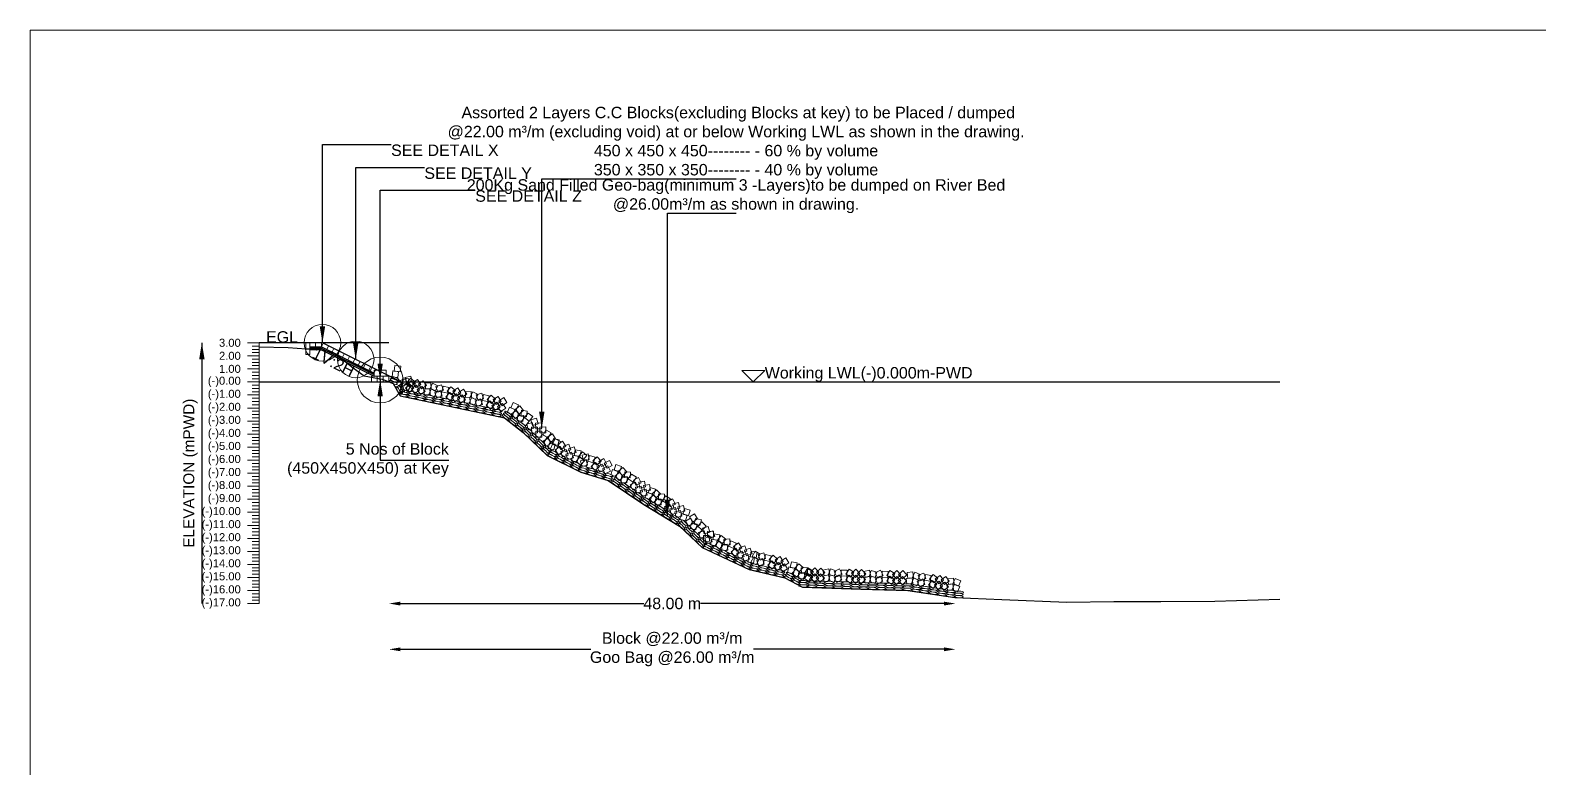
# Model space of a CAD drawing. Header units: inches. Extents: x 89000 to 380017, y -7071 to 0.
# Drawn here: x 280000 to 286595, y -3229 to 0 of the extents above; entities that cross this region are included whole.
import ezdxf

# ---------------------------------------------------------------- set-up
doc = ezdxf.new("R2010")
doc.units = ezdxf.units.IN
doc.header["$LTSCALE"] = 7
doc.header["$MEASUREMENT"] = 0
doc.header["$PDMODE"] = 3
for name, color, linetype, lineweight in [('Cross Section Labels', 7, 'Continuous', 9), ('Existing_Bed_Level for Xsection', 7, 'Continuous', 25), ('Long Section Labels', 7, 'Continuous', 9)]:
    doc.layers.add(name, color=color, linetype=linetype, lineweight=lineweight)
doc.styles.get("Standard").update_dxf_attribs({"font": 'arial.ttf'})
doc.dimstyles.new('Appron Lebeling Style', dxfattribs={"dimtxt": 50, "dimasz": 50, "dimexe": 0.18, "dimexo": 0.0625, "dimgap": 0.09, "dimtad": 0, "dimtih": 1, "dimtoh": 1, "dimdec": 4, "dimzin": 0, "dimdsep": 46, "dimtxsty": 'Standard', "dimcen": 0.09, "dimse1": 1, "dimse2": 1, "dimadec": 0, "dimazin": 0, "dimtfac": 1, "dimtdec": 4, "dimtofl": 0, "dimtmove": 0, "dimatfit": 3, "dimfxl": 1, "dimtolj": 1, "dimtzin": 0, "dimarcsym": 0})
doc.dimstyles.get("Standard").update_dxf_attribs({"dimtxt": 0.18, "dimasz": 0.18, "dimexe": 0.18, "dimexo": 0.0625, "dimgap": 0.09, "dimtad": 0, "dimtih": 1, "dimtoh": 1, "dimdec": 4, "dimzin": 0, "dimdsep": 46, "dimtxsty": 'Standard', "dimcen": 0.09, "dimadec": 0, "dimazin": 0, "dimtfac": 1, "dimtdec": 4, "dimtofl": 0, "dimtmove": 0, "dimatfit": 3, "dimfxl": 1, "dimtolj": 1, "dimtzin": 0, "dimarcsym": 0})

# ---------------------------------------------------------------- blocks, each defined once
blk = doc.blocks.new('*D51')
at = {"layer": 'Cross Section Labels', "color": 0, "lineweight": -2, "transparency": 16777216}
for p, q in [((281617.4, -2506.8), (282681.3, -2506.8)), ((283992.3, -2506.8), (282928.5, -2506.8))]:
    blk.add_line(p, q, dxfattribs=at)
at = {"layer": 'Cross Section Labels', "color": 0, "transparency": 16777216}
for points in [[(281617.4, -2498.5), (281617.4, -2515.2), (281567.4, -2506.8)], [(283992.3, -2498.5), (283992.3, -2515.2), (284042.3, -2506.8)]]:
    blk.add_solid(points, dxfattribs=at)
at = {"layer": 'Defpoints', "color": 0, "transparency": 16777216}
for p in [(281567.4, -1537.8), (284042.3, -2480.7), (284042.3, -2506.8)]:
    blk.add_point(p, dxfattribs=at)
at = {"layer": 'Cross Section Labels', "color": 0, "transparency": 16777216, "insert": (282804.9, -2506.8), "char_height": 50, "attachment_point": 5}
blk.add_mtext('\\A1;48.00 m', dxfattribs=at)
blk = doc.blocks.new('*D52')
at = {"layer": 'Cross Section Labels', "color": 0, "lineweight": -2, "transparency": 16777216}
for p, q in [((281617.4, -2706.8), (282449.3, -2706.8)), ((283992.3, -2706.8), (283160.5, -2706.8))]:
    blk.add_line(p, q, dxfattribs=at)
at = {"layer": 'Cross Section Labels', "color": 0, "transparency": 16777216}
for points in [[(281617.4, -2698.5), (281617.4, -2715.2), (281567.4, -2706.8)], [(283992.3, -2698.5), (283992.3, -2715.2), (284042.3, -2706.8)]]:
    blk.add_solid(points, dxfattribs=at)
at = {"layer": 'Defpoints', "color": 0, "transparency": 16777216}
for p in [(281567.4, -1537.8), (284042.3, -2480.7), (284042.3, -2706.8)]:
    blk.add_point(p, dxfattribs=at)
at = {"layer": 'Cross Section Labels', "color": 0, "transparency": 16777216, "insert": (282804.9, -2706.8), "char_height": 50, "attachment_point": 5}
blk.add_mtext('\\A1;Block @22.00 m³/m ^JGoo Bag @26.00 m³/m ', dxfattribs=at)

msp = doc.modelspace()

# ---------------------------------------------------------------- linework, layer by layer
at = {"layer": 'Cross Section Labels'}
for points in [[(280000, 0), (290000, 0), (290000, -7071), (280000, -7071)], [(283159.01688, -1537.84), (283209.01688, -1487.84), (283109.01688, -1487.84)]]:
    msp.add_lwpolyline(points, close=True, dxfattribs=at)
for centre, radius in [((281276.71688, -1366.84), 80), ((281422.06688, -1439.515), 80), ((281528.94188, -1529.29), 100)]:
    msp.add_circle(centre, radius, dxfattribs=at)
at = {"layer": 'Existing_Bed_Level for Xsection'}
for points in [[(281567.41688, -1366.84), (281000, -1366.84)], [(281000, -1384.909), (281126.63981, -1387.759), (281284.69987, -1398.589), (281332.1198, -1413.979), (281411.03285, -1476.85), (281458.92458, -1510.48), (281537.61277, -1525.87), (281585.86705, -1545.25), (281616.54927, -1598.83), (282071.45932, -1694.59), (282153.20665, -1758.43), (282258.39553, -1858.75), (282405.14359, -1931.71), (282525.31627, -1968.76), (282681.19419, -2073.07), (282837.10046, -2167.69), (282935.75263, -2262.31), (283140.74288, -2357.5), (283296.59131, -2394.55), (283374.72905, -2434.45), (283628.94884, -2443.57), (283834.18761, -2449.27), (284039.45757, -2480.62), (284244.75375, -2488.6), (284528.41298, -2500), (284733.78693, -2497.15), (284939.17373, -2497.15), (285174.84239, -2496.58), (285459.01188, -2486.89)], [(281618.71688, -1537.84), (281280.32747, -1368.6453), (281276.71688, -1366.84), (281272.68012, -1366.84), (281221.38012, -1366.84)], [(281221.38012, -1383.94), (281272.68012, -1383.94), (281503.29188, -1499.24588)], [(281221.38012, -1389.64), (281271.33453, -1389.64), (281503.29188, -1505.61867)], [(281221.38012, -1395.34), (281269.98894, -1395.34), (281503.29188, -1511.99147)], [(281000, -1537.84), (285459.01188, -1537.84)]]:
    msp.add_lwpolyline(points, dxfattribs=at)
at = {"layer": 'Long Section Labels'}
for points in [[(281000, -1366.84), (280950, -1366.84)], [(281000, -1381.09), (280970, -1381.09)], [(281000, -2506.84), (281000, -2449.84), (281000, -2392.84), (281000, -2335.84), (281000, -2278.84), (281000, -2221.84), (281000, -2164.84), (281000, -2107.84), (281000, -2050.84), (281000, -1993.84), (281000, -1936.84), (281000, -1879.84), (281000, -1822.84), (281000, -1765.84), (281000, -1708.84), (281000, -1651.84), (281000, -1594.84), (281000, -1537.84), (281000, -1480.84), (281000, -1423.84), (281000, -1366.84)], [(281000, -1423.84), (280950, -1423.84)], [(281000, -1395.34), (280970, -1395.34)], [(281000, -1409.59), (280970, -1409.59)], [(281000, -1438.09), (280970, -1438.09)], [(281000, -1480.84), (280950, -1480.84)], [(281000, -1452.34), (280970, -1452.34)], [(281000, -1466.59), (280970, -1466.59)], [(281000, -1495.09), (280970, -1495.09)], [(281000, -1509.34), (280970, -1509.34)], [(281000, -1537.84), (280950, -1537.84)], [(281000, -1523.59), (280970, -1523.59)], [(281000, -1552.09), (280970, -1552.09)], [(281000, -1566.34), (280970, -1566.34)], [(281000, -1580.59), (280970, -1580.59)], [(281000, -1594.84), (280950, -1594.84)], [(281000, -1609.09), (280970, -1609.09)], [(281000, -1623.34), (280970, -1623.34)], [(281000, -1637.59), (280970, -1637.59)], [(281000, -1651.84), (280950, -1651.84)], [(281000, -1708.84), (280950, -1708.84)], [(281000, -1666.09), (280970, -1666.09)], [(281000, -1680.34), (280970, -1680.34)], [(281000, -1694.59), (280970, -1694.59)], [(281000, -1765.84), (280950, -1765.84)], [(281000, -1723.09), (280970, -1723.09)], [(281000, -1737.34), (280970, -1737.34)], [(281000, -1751.59), (280970, -1751.59)], [(281000, -1780.09), (280970, -1780.09)], [(281000, -1822.84), (280950, -1822.84)], [(281000, -1794.34), (280970, -1794.34)], [(281000, -1808.59), (280970, -1808.59)], [(281000, -1837.09), (280970, -1837.09)], [(281000, -1879.84), (280950, -1879.84)], [(281000, -1851.34), (280970, -1851.34)], [(281000, -1865.59), (280970, -1865.59)], [(281000, -1894.09), (280970, -1894.09)], [(281000, -1908.34), (280970, -1908.34)], [(281000, -1936.84), (280950, -1936.84)], [(281000, -1922.59), (280970, -1922.59)], [(281000, -1951.09), (280970, -1951.09)], [(281000, -1965.34), (280970, -1965.34)], [(281000, -1993.84), (280950, -1993.84)], [(281000, -1979.59), (280970, -1979.59)], [(281000, -2008.09), (280970, -2008.09)], [(281000, -2022.34), (280970, -2022.34)], [(281000, -2036.59), (280970, -2036.59)], [(281000, -2050.84), (280950, -2050.84)], [(281000, -2107.84), (280950, -2107.84)], [(281000, -2065.09), (280970, -2065.09)], [(281000, -2079.34), (280970, -2079.34)], [(281000, -2093.59), (280970, -2093.59)], [(281000, -2164.84), (280950, -2164.84)], [(281000, -2122.09), (280970, -2122.09)], [(281000, -2136.34), (280970, -2136.34)], [(281000, -2150.59), (280970, -2150.59)], [(281000, -2221.84), (280950, -2221.84)], [(281000, -2179.09), (280970, -2179.09)], [(281000, -2193.34), (280970, -2193.34)], [(281000, -2207.59), (280970, -2207.59)], [(281000, -2236.09), (280970, -2236.09)], [(281000, -2278.84), (280950, -2278.84)], [(281000, -2250.34), (280970, -2250.34)], [(281000, -2264.59), (280970, -2264.59)], [(281000, -2293.09), (280970, -2293.09)], [(281000, -2307.34), (280970, -2307.34)], [(281000, -2335.84), (280950, -2335.84)], [(281000, -2321.59), (280970, -2321.59)], [(281000, -2350.09), (280970, -2350.09)], [(281000, -2364.34), (280970, -2364.34)], [(281000, -2392.84), (280950, -2392.84)], [(281000, -2378.59), (280970, -2378.59)], [(281000, -2407.09), (280970, -2407.09)], [(281000, -2421.34), (280970, -2421.34)], [(281000, -2435.59), (280970, -2435.59)], [(281000, -2449.84), (280950, -2449.84)], [(281000, -2464.09), (280970, -2464.09)], [(281000, -2478.34), (280970, -2478.34)], [(281000, -2492.59), (280970, -2492.59)], [(281000, -2506.84), (280950, -2506.84)]]:
    msp.add_lwpolyline(points, dxfattribs=at)
for points in [[(281221.38012, -1366.84), (281204.28012, -1366.84), (281204.28012, -1392.49), (281221.38012, -1392.49)], [(281247.03012, -1366.84), (281221.38012, -1366.84), (281221.38012, -1383.94), (281247.03012, -1383.94)], [(281272.68012, -1366.84), (281247.03012, -1366.84), (281247.03012, -1383.94), (281272.68012, -1383.94)], [(281303.26953, -1380.11632), (281280.32747, -1368.6453), (281272.68012, -1383.94), (281295.62218, -1395.41103)], [(281326.21159, -1391.58735), (281303.26953, -1380.11632), (281295.62218, -1395.41103), (281318.56423, -1406.88206)], [(281221.38012, -1392.49), (281204.28012, -1392.49), (281204.28012, -1418.14), (281221.38012, -1418.14)], [(281349.15364, -1403.05838), (281326.21159, -1391.58735), (281318.56423, -1406.88206), (281341.50629, -1418.35309)], [(281372.0957, -1414.52941), (281349.15364, -1403.05838), (281341.50629, -1418.35309), (281364.44835, -1429.82411)], [(281395.03776, -1426.00044), (281372.0957, -1414.52941), (281364.44835, -1429.82411), (281387.39041, -1441.29514)], [(281417.97982, -1437.47147), (281395.03776, -1426.00044), (281387.39041, -1441.29514), (281410.33246, -1452.76617)], [(281440.92187, -1448.9425), (281417.97982, -1437.47147), (281410.33246, -1452.76617), (281433.27452, -1464.2372)], [(281463.86393, -1460.41352), (281440.92187, -1448.9425), (281433.27452, -1464.2372), (281456.21658, -1475.70823)], [(281486.80599, -1471.88455), (281463.86393, -1460.41352), (281456.21658, -1475.70823), (281479.15864, -1487.17926)], [(281509.74805, -1483.35558), (281486.80599, -1471.88455), (281479.15864, -1487.17926), (281502.10069, -1498.65029)], [(281516.11688, -1512.19), (281490.46688, -1512.19), (281490.46688, -1537.84), (281516.11688, -1537.84)], [(281528.94188, -1486.54), (281503.29188, -1486.54), (281503.29188, -1512.19), (281528.94188, -1512.19)], [(281541.76688, -1512.19), (281516.11688, -1512.19), (281516.11688, -1537.84), (281541.76688, -1537.84)], [(281554.59188, -1486.54), (281528.94188, -1486.54), (281528.94188, -1512.19), (281554.59188, -1512.19)], [(281567.41688, -1512.19), (281541.76688, -1512.19), (281541.76688, -1537.84), (281567.41688, -1537.84)], [(281609.1987, -1492.54415), (281583.73287, -1489.47597), (281580.66469, -1514.94181), (281606.13052, -1518.00999)], [(281618.75815, -1468.74207), (281593.29232, -1465.67389), (281590.22414, -1491.13972), (281615.68998, -1494.2079)], [(281669.39438, -1536.94624), (281662.84833, -1512.1456), (281638.04769, -1518.69164), (281644.59374, -1543.49228)], [(281647.1356, -1549.69258), (281640.58955, -1524.89194), (281615.78891, -1531.43798), (281622.33496, -1556.23862)], [(281648.34546, -1549.60397), (281623.24554, -1544.32036), (281617.96192, -1569.42028), (281643.06184, -1574.70389)], [(281653.62907, -1524.50405), (281628.52915, -1519.22044), (281623.24554, -1544.32036), (281648.34546, -1549.60397)], [(281661.74714, -1558.20229), (281639.58682, -1545.28552), (281626.67005, -1567.44583), (281648.83036, -1580.3626)], [(281676.36355, -1563.80007), (281657.25793, -1546.6858), (281640.14367, -1565.79141), (281659.24928, -1582.90568)], [(281681.64716, -1538.70015), (281662.54155, -1521.58588), (281645.42728, -1540.69149), (281664.53289, -1557.80576)], [(281684.00592, -1545.45595), (281661.8456, -1532.53918), (281648.92883, -1554.69949), (281671.08914, -1567.61626)], [(281687.09667, -1552.33252), (281665.60669, -1566.33621), (281679.61038, -1587.82619), (281701.10036, -1573.8225)], [(281692.38028, -1527.2326), (281670.89031, -1541.23629), (281684.894, -1562.72627), (281706.38397, -1548.72258)], [(281726.20326, -1579.09197), (281712.18246, -1557.61315), (281690.70364, -1571.63395), (281704.72444, -1593.11277)], [(281731.48687, -1553.99206), (281717.46607, -1532.51324), (281695.98725, -1546.53403), (281710.00805, -1568.01285)], [(281745.66036, -1567.14169), (281720.04848, -1568.53958), (281721.44638, -1594.15146), (281747.05826, -1592.75357)], [(281750.94397, -1542.04177), (281725.33209, -1543.43967), (281726.72999, -1569.05155), (281752.34187, -1567.65365)], [(281775.89295, -1580.29502), (281753.01812, -1568.69052), (281741.41362, -1591.56535), (281764.28845, -1603.16986)], [(281781.17657, -1555.1951), (281758.30173, -1543.5906), (281746.69723, -1566.46543), (281769.57206, -1578.06994)], [(281791.96527, -1575.04212), (281767.58152, -1583.00174), (281775.54114, -1607.38548), (281799.92489, -1599.42586)], [(281797.24888, -1549.9422), (281772.86514, -1557.90182), (281780.82475, -1582.28556), (281805.2085, -1574.32594)], [(281824.04489, -1586.58926), (281798.94497, -1581.30565), (281793.66136, -1606.40557), (281818.76128, -1611.68918)], [(281829.3285, -1561.48934), (281804.22858, -1556.20573), (281798.94497, -1581.30565), (281824.04489, -1586.58926)], [(281857.34659, -1575.68543), (281838.24098, -1558.57117), (281821.12672, -1577.67678), (281840.23233, -1594.79104)], [(281868.07972, -1564.21788), (281846.58974, -1578.22157), (281860.59343, -1599.71155), (281882.08341, -1585.70786)], [(281907.1863, -1590.97734), (281893.1655, -1569.49852), (281871.68668, -1583.51932), (281885.70748, -1604.99814)], [(281926.6434, -1579.02705), (281901.03152, -1580.42495), (281902.42942, -1606.03683), (281928.0413, -1604.63893)], [(281956.876, -1592.18039), (281934.00117, -1580.57588), (281922.39666, -1603.45072), (281945.2715, -1615.05522)], [(281852.06298, -1600.78535), (281832.95737, -1583.67109), (281815.8431, -1602.7767), (281834.94872, -1619.89096)], [(281862.79611, -1589.3178), (281841.30613, -1603.32149), (281855.30982, -1624.81147), (281876.7998, -1610.80778)], [(281901.90269, -1616.07726), (281887.88189, -1594.59844), (281866.40307, -1608.61924), (281880.42387, -1630.09806)], [(281921.35979, -1604.12697), (281895.74791, -1605.52487), (281897.14581, -1631.13675), (281922.75769, -1629.73885)], [(281951.59239, -1617.28031), (281928.71756, -1605.6758), (281917.11305, -1628.55064), (281939.98788, -1640.15514)], [(281967.6647, -1612.0274), (281943.28096, -1619.98702), (281951.24058, -1644.37077), (281975.62432, -1636.41115)], [(281972.94831, -1586.92748), (281948.56457, -1594.8871), (281956.52419, -1619.27085), (281980.90793, -1611.31123)], [(281999.74432, -1623.57454), (281974.6444, -1618.29093), (281969.36079, -1643.39085), (281994.46071, -1648.67446)], [(282005.02794, -1598.47462), (281979.92802, -1593.19101), (281974.6444, -1618.29093), (281999.74432, -1623.57454)], [(282027.76242, -1637.77063), (282008.6568, -1620.65637), (281991.54254, -1639.76198), (282010.64815, -1656.87625)], [(282033.04603, -1612.67072), (282013.94042, -1595.55645), (281996.82615, -1614.66206), (282015.93176, -1631.77633)], [(282038.49554, -1626.30309), (282017.00556, -1640.30678), (282031.00925, -1661.79675), (282052.49923, -1647.79307)], [(282043.77915, -1601.20317), (282022.28917, -1615.20686), (282036.29286, -1636.69684), (282057.78284, -1622.69315)], [(282077.60213, -1653.06254), (282063.58133, -1631.58372), (282042.10251, -1645.60452), (282056.1233, -1667.08334)], [(282082.88574, -1627.96262), (282068.86494, -1606.4838), (282047.38612, -1620.5046), (282061.40692, -1641.98342)], [(282117.97597, -1657.82825), (282094.36087, -1647.81576), (282084.34838, -1671.43085), (282107.96347, -1681.44334)], [(282133.76338, -1637.61242), (282110.14829, -1627.59993), (282100.1358, -1651.21502), (282123.75089, -1661.22751)], [(282155.12623, -1662.72514), (282139.68943, -1642.24032), (282119.20462, -1657.67713), (282134.64142, -1678.16194)], [(282139.33882, -1682.94097), (282123.90201, -1662.45616), (282103.4172, -1677.89296), (282118.85401, -1698.37778)], [(282156.08314, -1685.29468), (282130.68414, -1681.71509), (282127.10455, -1707.11408), (282152.50355, -1710.69368)], [(282171.87056, -1665.07885), (282146.47156, -1661.49925), (282142.89197, -1686.89825), (282168.29096, -1690.47784)], [(282179.81131, -1709.77759), (282159.59547, -1693.99017), (282143.80806, -1714.20601), (282164.02389, -1729.99342)], [(282195.59872, -1689.56175), (282175.38289, -1673.77434), (282159.59547, -1693.99017), (282179.81131, -1709.77759)], [(282218.5311, -1720.89089), (282211.29269, -1696.28342), (282186.68521, -1703.52182), (282193.92362, -1728.1293)], [(282200.82848, -1739.45268), (282193.59008, -1714.8452), (282168.9826, -1722.08361), (282176.221, -1746.69109)], [(282215.99019, -1735.35058), (282190.34715, -1735.9479), (282190.94446, -1761.59094), (282216.58751, -1760.99362)], [(282233.69281, -1716.78879), (282208.04976, -1717.38611), (282208.64708, -1743.02915), (282234.29012, -1742.43184)], [(282235.15926, -1778.68579), (282234.54152, -1753.04323), (282208.89896, -1753.66096), (282209.5167, -1779.30352)], [(282257.99305, -1778.76459), (282235.4795, -1766.47384), (282223.18875, -1788.98739), (282245.7023, -1801.27814)], [(282252.86188, -1760.124), (282252.24414, -1734.48144), (282226.60158, -1735.09918), (282227.21931, -1760.74174)], [(282275.69566, -1760.20281), (282253.18212, -1747.91205), (282240.89136, -1770.4256), (282263.40491, -1782.71636)], [(282294.47999, -1787.29837), (282281.13685, -1765.39213), (282259.23061, -1778.73527), (282272.57375, -1800.64151)], [(282276.77737, -1805.86015), (282263.43423, -1783.95392), (282241.528, -1797.29706), (282254.87114, -1819.20329)], [(282293.20827, -1809.85237), (282268.28561, -1803.78742), (282262.22067, -1828.71008), (282287.14333, -1834.77503)], [(282305.33524, -1820.97749), (282282.36732, -1809.55833), (282270.94816, -1832.52625), (282293.91608, -1843.94541)], [(282310.91089, -1791.29058), (282285.98823, -1785.22563), (282279.92328, -1810.14829), (282304.84594, -1816.21324)], [(282316.7544, -1798.00957), (282293.78648, -1786.59041), (282282.36732, -1809.55833), (282305.33524, -1820.97749)], [(282328.889, -1841.75639), (282314.69499, -1820.39165), (282293.33024, -1834.58566), (282307.52426, -1855.95041)], [(282340.30816, -1818.78847), (282326.11415, -1797.42373), (282304.7494, -1811.61774), (282318.94342, -1832.98249)], [(282342.15857, -1833.35263), (282317.83999, -1841.50916), (282325.99651, -1865.82774), (282350.3151, -1857.67122)], [(282353.57773, -1810.38471), (282329.25914, -1818.54124), (282337.41567, -1842.85982), (282361.73425, -1834.7033)], [(282373.28944, -1869.07744), (282365.11356, -1844.76536), (282340.80147, -1852.94125), (282348.97736, -1877.25333)], [(282384.7086, -1846.10952), (282376.53272, -1821.79744), (282352.22063, -1829.97333), (282360.39652, -1854.28541)], [(282406.54369, -1839.42992), (282381.40187, -1834.34943), (282376.32139, -1859.49126), (282401.46321, -1864.57174)], [(282432.50289, -1859.75577), (282413.27648, -1842.77732), (282396.29803, -1862.00372), (282415.52443, -1878.98217)], [(282395.12453, -1862.39783), (282369.98271, -1857.31735), (282364.90223, -1882.45917), (282390.04405, -1887.53966)], [(282421.08373, -1882.72369), (282401.85732, -1865.74523), (282384.87887, -1884.97164), (282404.10527, -1901.95009)], [(282429.44256, -1877.03054), (282404.43304, -1882.72672), (282410.12922, -1907.73624), (282435.13874, -1902.04006)], [(282436.99961, -1852.51904), (282411.99009, -1858.21522), (282417.68627, -1883.22474), (282442.69579, -1877.52856)], [(282460.33166, -1891.46321), (282435.82016, -1883.90616), (282428.26311, -1908.41766), (282452.77461, -1915.97471)], [(282467.88871, -1866.95172), (282443.37721, -1859.39467), (282435.82016, -1883.90616), (282460.33166, -1891.46321)], [(282486.93399, -1908.16228), (282469.47368, -1889.37239), (282450.68378, -1906.83269), (282468.14409, -1925.62259)], [(282494.49104, -1883.65078), (282477.03073, -1864.86089), (282458.24083, -1882.3212), (282475.70114, -1901.11109)], [(282498.67092, -1897.72442), (282475.99026, -1909.704), (282487.96984, -1932.38465), (282510.6505, -1920.40508)], [(282506.22797, -1873.21292), (282483.54731, -1885.1925), (282495.52689, -1907.87316), (282518.20755, -1895.89358)], [(282535.16625, -1927.94833), (282523.16862, -1905.27721), (282500.49751, -1917.27485), (282512.49514, -1939.94596)], [(282542.7233, -1903.43683), (282530.72567, -1880.76572), (282508.05456, -1892.76335), (282520.05219, -1915.43446)], [(282583.22534, -1907.33628), (282558.94062, -1899.07946), (282550.68381, -1923.36418), (282574.96852, -1931.621)], [(282606.36932, -1930.81768), (282589.47428, -1911.51793), (282570.17453, -1928.41297), (282587.06957, -1947.71272)], [(282568.96024, -1928.65363), (282544.67553, -1920.39682), (282536.41871, -1944.68153), (282560.70343, -1952.93835)], [(282592.10422, -1952.13504), (282575.20919, -1932.83529), (282555.90944, -1949.73032), (282572.80447, -1969.03007)], [(282608.97593, -1953.25661), (282583.38303, -1951.54603), (282581.67245, -1977.13893), (282607.26534, -1978.84951)], [(282623.24102, -1931.93926), (282597.64812, -1930.22868), (282595.93754, -1955.82158), (282621.53044, -1957.53216)], [(282634.43276, -1975.93674), (282613.11541, -1961.67164), (282598.85032, -1982.989), (282620.16767, -1997.25409)], [(282648.69786, -1954.61938), (282627.3805, -1940.35429), (282613.11541, -1961.67164), (282634.43276, -1975.93674)], [(282655.13311, -1999.55957), (282643.79051, -1976.55375), (282620.78468, -1987.89635), (282632.12728, -2010.90217)], [(282669.3982, -1978.24222), (282658.0556, -1955.23639), (282635.04978, -1966.579), (282646.39238, -1989.58482)], [(282683.63429, -1971.60607), (282658.47171, -1976.58276), (282663.4484, -2001.74533), (282688.61097, -1996.76865)], [(282669.36919, -1992.92343), (282644.20662, -1997.90011), (282649.1833, -2023.06268), (282674.34588, -2018.086)], [(282695.67126, -2032.33909), (282690.67454, -2007.18049), (282665.51594, -2012.17721), (282670.51266, -2037.33581)], [(282709.93636, -2011.02174), (282704.93964, -1985.86313), (282679.78104, -1990.85985), (282684.77775, -2016.01846)], [(282718.18172, -2028.50929), (282693.897, -2020.25248), (282685.64019, -2044.5372), (282709.92491, -2052.79401)], [(282732.44682, -2007.19194), (282708.1621, -1998.93512), (282699.90528, -2023.21984), (282724.19, -2031.47666)], [(282740.33417, -2049.35085), (282722.60177, -2030.81751), (282704.06844, -2048.54991), (282721.80083, -2067.08324)], [(282753.64212, -2027.42321), (282735.90972, -2008.88988), (282717.37638, -2026.62228), (282735.10878, -2045.15561)], [(282770.54692, -2027.79721), (282744.9034, -2027.22065), (282744.32684, -2052.86417), (282769.97036, -2053.44073)], [(282796.9823, -2049.3288), (282775.05467, -2036.02085), (282761.74673, -2057.94848), (282783.67436, -2071.25643)], [(282757.23898, -2049.72484), (282731.59546, -2049.14828), (282731.0189, -2074.7918), (282756.66242, -2075.36836)], [(282783.67436, -2071.25643), (282761.74673, -2057.94848), (282748.43878, -2079.87611), (282770.36641, -2093.18406)], [(282805.39961, -2093.94025), (282793.05023, -2071.45881), (282770.56879, -2083.80818), (282782.91816, -2106.28963)], [(282818.70756, -2072.01262), (282806.35818, -2049.53118), (282783.87674, -2061.88055), (282796.22611, -2084.362)], [(282819.32814, -2086.68074), (282794.4104, -2092.76585), (282800.49552, -2117.6836), (282825.41326, -2111.59848)], [(282832.63609, -2064.75311), (282807.71835, -2070.83822), (282813.80347, -2095.75596), (282838.72121, -2089.67085)], [(282847.34838, -2124.89408), (282841.24343, -2099.98119), (282816.33054, -2106.08615), (282822.4355, -2130.99904)], [(282860.65633, -2102.96645), (282854.55138, -2078.05356), (282829.63849, -2084.15852), (282835.74344, -2109.07141)], [(282882.9753, -2098.14443), (282858.34904, -2090.97017), (282851.17478, -2115.59643), (282875.80104, -2122.77069)], [(282869.66735, -2120.07206), (282845.0411, -2112.8978), (282837.86684, -2137.52406), (282862.49309, -2144.69832)], [(282897.94461, -2155.43573), (282884.66347, -2133.49185), (282862.71959, -2146.77299), (282876.00073, -2168.71687)], [(282915.69964, -2136.92407), (282902.4185, -2114.9802), (282880.47462, -2128.26134), (282893.75576, -2150.20521)], [(282914.36415, -2159.47439), (282889.45874, -2153.33899), (282883.32335, -2178.2444), (282908.22876, -2184.37979)], [(282935.48875, -2186.23611), (282916.97709, -2168.48108), (282899.22206, -2186.99273), (282917.73371, -2204.74777)], [(282932.11919, -2140.96273), (282907.21378, -2134.82734), (282901.07838, -2159.73274), (282925.98379, -2165.86814)], [(282953.24378, -2167.72446), (282934.73213, -2149.96943), (282916.97709, -2168.48108), (282935.48875, -2186.23611)], [(282969.52041, -2194.58733), (282962.35162, -2169.95948), (282937.72377, -2177.12828), (282944.89256, -2201.75613)], [(282951.76538, -2213.09899), (282944.59658, -2188.47114), (282919.96873, -2195.63993), (282927.13753, -2220.26778)], [(282966.93862, -2209.03978), (282941.29399, -2209.56458), (282941.81879, -2235.20921), (282967.46342, -2234.68441)], [(282980.0778, -2236.69337), (282971.25689, -2212.60782), (282947.17133, -2221.42873), (282955.99224, -2245.51429)], [(282990.88079, -2213.42929), (282982.05988, -2189.34373), (282957.97433, -2198.16464), (282966.79524, -2222.2502)], [(282984.69366, -2190.52812), (282959.04903, -2191.05292), (282959.57383, -2216.69755), (282985.21846, -2216.17275)], [(283001.72711, -2229.43422), (282976.45883, -2225.02559), (282972.05019, -2250.29388), (282997.31848, -2254.70251)], [(283012.53011, -2206.17013), (282987.26182, -2201.7615), (282982.85319, -2227.02979), (283008.12148, -2231.43842)], [(283028.21879, -2249.06103), (283008.54672, -2232.601), (282992.0867, -2252.27306), (283011.75876, -2268.73309)], [(283039.02178, -2225.79694), (283019.34972, -2209.33691), (283002.88969, -2229.00897), (283022.56175, -2245.469)], [(283055.86436, -2224.30034), (283030.31421, -2226.56141), (283032.57529, -2252.11156), (283058.12544, -2249.85048)], [(283084.51745, -2242.7784), (283061.25337, -2231.9754), (283050.45037, -2255.23949), (283073.71446, -2266.04249)], [(283108.61662, -2262.9222), (283093.85826, -2241.94332), (283072.87938, -2256.70168), (283087.63774, -2277.68056)], [(283045.06136, -2247.56443), (283019.51122, -2249.8255), (283021.7723, -2275.37565), (283047.32244, -2273.11457)], [(283073.71446, -2266.04249), (283050.45037, -2255.23949), (283039.64738, -2278.50358), (283062.91147, -2289.30657)], [(283097.81363, -2286.18629), (283083.05527, -2265.20741), (283062.07639, -2279.96577), (283076.83475, -2300.94465)], [(283110.85452, -2277.43187), (283086.76194, -2286.2336), (283095.56367, -2310.32617), (283119.65625, -2301.52444)], [(283121.65751, -2254.16778), (283097.56494, -2262.96951), (283106.36667, -2287.06209), (283130.45924, -2278.26035)], [(283142.92642, -2312.31434), (283134.1055, -2288.22878), (283110.01995, -2297.0497), (283118.84086, -2321.13525)], [(283153.72941, -2289.05025), (283144.9085, -2264.96469), (283120.82294, -2273.78561), (283129.64386, -2297.87116)], [(283164.57573, -2305.05518), (283139.30744, -2300.64655), (283134.89881, -2325.91484), (283160.1671, -2330.32347)], [(283175.37873, -2281.7911), (283150.11044, -2277.38246), (283145.7018, -2302.65075), (283170.97009, -2307.05938)], [(283183.48797, -2315.28109), (283160.92163, -2303.08753), (283148.72808, -2325.65388), (283171.29442, -2337.84743)], [(283189.42044, -2290.32656), (283166.8541, -2278.13301), (283154.66054, -2300.69935), (283177.22688, -2312.8929)], [(283205.62351, -2285.49204), (283181.04164, -2292.81692), (283188.36652, -2317.3988), (283212.9484, -2310.07392)], [(283237.39304, -2297.86685), (283212.43851, -2291.93439), (283206.50605, -2316.88892), (283231.46057, -2322.82138)], [(283265.03373, -2312.78445), (283246.37817, -2295.18069), (283228.77441, -2313.83625), (283247.42997, -2331.44001)], [(283276.06051, -2301.59897), (283254.21475, -2315.0409), (283267.65668, -2336.88666), (283289.50244, -2323.44472)], [(283314.4603, -2329.36314), (283301.00098, -2307.52809), (283279.16594, -2320.98742), (283292.62526, -2342.82246)], [(283199.69105, -2310.44657), (283175.10917, -2317.77145), (283182.43405, -2342.35332), (283207.01593, -2335.02844)], [(283231.46057, -2322.82138), (283206.50605, -2316.88892), (283200.57358, -2341.84344), (283225.52811, -2347.77591)], [(283259.10127, -2337.73897), (283240.4457, -2320.13521), (283222.84194, -2338.79078), (283241.49751, -2356.39454)], [(283270.12804, -2326.5535), (283248.28229, -2339.99543), (283261.72422, -2361.84118), (283283.56997, -2348.39925)], [(283308.52784, -2354.31766), (283295.06852, -2332.48262), (283273.23347, -2345.94194), (283286.6928, -2367.77699)], [(283339.60824, -2351.83626), (283314.52239, -2346.48624), (283309.17237, -2371.57209), (283334.25821, -2376.92211)], [(283351.27324, -2328.99222), (283326.1874, -2323.6422), (283320.83737, -2348.72805), (283345.92322, -2354.07807)], [(283365.34779, -2372.43955), (283346.30472, -2355.25573), (283329.12089, -2374.29881), (283348.16397, -2391.48263)], [(283377.0128, -2349.59551), (283357.96972, -2332.41169), (283340.7859, -2351.45477), (283359.82897, -2368.63859)], [(283382.23454, -2371.57354), (283356.61773, -2372.87803), (283357.92223, -2398.49483), (283383.53903, -2397.19034)], [(283393.89955, -2348.7295), (283368.28274, -2350.03399), (283369.58723, -2375.65079), (283395.20404, -2374.3463)], [(283419.4936, -2363.75966), (283397.74598, -2350.15954), (283384.14585, -2371.90716), (283405.89348, -2385.50729)], [(283421.84195, -2368.26563), (283398.99791, -2356.60063), (283387.33291, -2379.44467), (283410.17695, -2391.10967)], [(283428.1107, -2350.62763), (283409.32787, -2368.09554), (283426.79577, -2386.87837), (283445.57861, -2369.41047)], [(283471.21263, -2370.31562), (283453.72978, -2351.5467), (283434.96086, -2369.02956), (283452.44372, -2387.79848)], [(283488.34312, -2355.21812), (283463.3462, -2360.96932), (283469.0974, -2385.96624), (283494.09432, -2380.21504)], [(283520.37785, -2363.0153), (283495.8573, -2355.48768), (283488.32968, -2380.00824), (283512.85024, -2387.53585)], [(283535.31701, -2355.09483), (283512.65075, -2367.10163), (283524.65755, -2389.76788), (283547.32381, -2377.76109)], [(283568.89734, -2360.99398), (283543.26383, -2360.07439), (283542.34424, -2385.70791), (283567.97775, -2386.62749)], [(283598.92817, -2370.19678), (283577.18055, -2356.59666), (283563.58043, -2378.34428), (283585.32805, -2391.94441)], [(283607.54527, -2357.06475), (283588.76244, -2374.53266), (283606.23035, -2393.31549), (283625.01318, -2375.84759)], [(283650.1057, -2376.57931), (283632.47151, -2357.95251), (283613.84471, -2375.5867), (283631.4789, -2394.2135)], [(283667.11343, -2361.34365), (283642.16388, -2367.29698), (283648.11721, -2392.24654), (283673.06676, -2386.29321)], [(283699.21023, -2368.8813), (283674.62955, -2361.5524), (283667.30064, -2386.13307), (283691.88132, -2393.46198)], [(283714.08479, -2360.84018), (283691.51645, -2373.03004), (283703.70631, -2395.59838), (283726.27464, -2383.40852)], [(283747.71176, -2366.46736), (283722.07165, -2365.75527), (283721.35956, -2391.39538), (283746.99967, -2392.10747)], [(283777.8161, -2375.4268), (283755.95911, -2362.00314), (283742.53545, -2383.86012), (283764.39244, -2397.28378)], [(283786.32663, -2362.22545), (283767.68579, -2379.84481), (283785.30515, -2398.48565), (283803.94598, -2380.86629)], [(283829.5865, -2381.56395), (283811.95231, -2362.93714), (283793.3255, -2380.57134), (283810.9597, -2399.19814)], [(283856.74038, -2368.49485), (283831.24666, -2371.32202), (283834.07383, -2396.81574), (283859.56755, -2393.98857)], [(283887.66086, -2379.93792), (283864.17321, -2369.63004), (283853.86532, -2393.1177), (283877.35298, -2403.42558)], [(283903.41447, -2373.79494), (283879.5137, -2383.10493), (283888.8237, -2407.0057), (283912.72446, -2397.69571)], [(283410.17695, -2391.10967), (283387.33291, -2379.44467), (283375.6679, -2402.28871), (283398.51194, -2413.95371)], [(283418.57401, -2389.39317), (283396.82639, -2375.79305), (283383.22626, -2397.54067), (283404.97389, -2411.1408)], [(283427.19111, -2376.26114), (283408.40828, -2393.72905), (283425.87618, -2412.51188), (283444.65902, -2395.04398)], [(283470.29305, -2395.94913), (283452.81019, -2377.18021), (283434.04127, -2394.66307), (283451.52413, -2413.43199)], [(283487.42353, -2380.85163), (283462.42661, -2386.60283), (283468.17781, -2411.59975), (283493.17473, -2405.84855)], [(283519.45826, -2388.64881), (283494.93771, -2381.12119), (283487.4101, -2405.64175), (283511.93065, -2413.16936)], [(283534.39742, -2380.72834), (283511.73116, -2392.73514), (283523.73796, -2415.40139), (283546.40422, -2403.3946)], [(283567.97775, -2386.62749), (283542.34424, -2385.70791), (283541.42465, -2411.34142), (283567.05816, -2412.261)], [(283598.00858, -2395.83029), (283576.26096, -2382.23017), (283562.66084, -2403.97779), (283584.40846, -2417.57792)], [(283606.62569, -2382.69826), (283587.84285, -2400.16617), (283605.31076, -2418.949), (283624.09359, -2401.4811)], [(283649.39361, -2402.21942), (283631.75942, -2383.59262), (283613.13262, -2401.22681), (283630.76681, -2419.85362)], [(283666.40134, -2386.98377), (283641.45179, -2392.9371), (283647.40511, -2417.88665), (283672.35467, -2411.93332)], [(283698.49813, -2394.52142), (283673.91746, -2387.19251), (283666.58855, -2411.77318), (283691.16923, -2419.10209)], [(283713.3727, -2386.48029), (283690.80436, -2398.67015), (283702.99422, -2421.23849), (283725.56255, -2409.04863)], [(283746.99967, -2392.10747), (283721.35956, -2391.39538), (283720.64747, -2417.03549), (283746.28758, -2417.74758)], [(283777.10401, -2401.06691), (283755.24702, -2387.64325), (283741.82336, -2409.50024), (283763.68035, -2422.9239)], [(283785.61454, -2387.86557), (283766.9737, -2405.48492), (283784.59305, -2424.12576), (283803.23389, -2406.50641)], [(283828.87441, -2407.20406), (283811.24022, -2388.57726), (283792.61341, -2406.21145), (283810.24761, -2424.83825)], [(283852.86787, -2393.85084), (283827.37415, -2396.67801), (283830.20132, -2422.17173), (283855.69504, -2419.34456)], [(283883.78835, -2405.29391), (283860.3007, -2394.98603), (283849.99281, -2418.47368), (283873.48047, -2428.78157)], [(283899.54196, -2399.15093), (283875.64119, -2408.46092), (283884.95118, -2432.36169), (283908.85195, -2423.0517)], [(283932.21681, -2408.88708), (283906.86082, -2405.01457), (283902.98831, -2430.37056), (283928.3443, -2434.24307)], [(283936.08932, -2383.53109), (283910.73333, -2379.65858), (283906.86082, -2405.01457), (283932.21681, -2408.88708)], [(283960.98453, -2421.49504), (283940.95226, -2405.47535), (283924.93257, -2425.50762), (283944.96484, -2441.52731)], [(283964.85704, -2396.13906), (283944.82477, -2380.11936), (283928.80508, -2400.15163), (283948.83735, -2416.17133)], [(283971.05995, -2409.44554), (283950.38624, -2424.62843), (283965.56912, -2445.30214), (283986.24284, -2430.11926)], [(283974.93247, -2384.08955), (283954.25875, -2399.27244), (283969.44163, -2419.94615), (283990.11535, -2404.76327)], [(284011.60101, -2433.97749), (283996.40167, -2413.31587), (283975.74005, -2428.51521), (283990.93939, -2449.17683)], [(284015.47352, -2408.62151), (284000.27418, -2387.95989), (283979.61256, -2403.15923), (283994.8119, -2423.82085)], [(284030.35979, -2420.95842), (284004.86607, -2423.78559), (284007.69324, -2449.27931), (284033.18696, -2446.45214)], [(284034.2323, -2395.60243), (284008.73858, -2398.4296), (284011.56575, -2423.92332), (284037.05947, -2421.09615)], [(284061.28027, -2432.40149), (284037.79262, -2422.09361), (284027.48473, -2445.58126), (284050.97239, -2455.88915)], [(284065.15278, -2407.0455), (284041.66513, -2396.73762), (284031.35724, -2420.22528), (284054.8449, -2430.53316)]]:
    msp.add_lwpolyline(points, close=True, dxfattribs=at)
for centre, major_axis in [((281594.04822, -1522.43), (17.60297, -7.06975)), ((281586.82552, -1540.4138), (17.60297, -7.06975)), ((281590.43687, -1531.4219), (17.60297, -7.06975)), ((281608.47105, -1574.9733), (9.42663, -16.46161)), ((281616.87992, -1570.15802), (9.42663, -16.46161)), ((281632.48204, -1587.33036), (18.56278, -3.90752)), ((281625.2888, -1565.34273), (9.42663, -16.46161)), ((281634.47807, -1577.84816), (18.56278, -3.90752)), ((281671.60364, -1585.66321), (18.56278, -3.90752)), ((281630.48601, -1596.81255), (18.56278, -3.90752)), ((281667.61158, -1604.6276), (18.56278, -3.90752)), ((281669.60761, -1595.1454), (18.56278, -3.90752)), ((281704.73715, -1612.44265), (18.56278, -3.90752)), ((281706.73318, -1602.96045), (18.56278, -3.90752)), ((281708.72921, -1593.47826), (18.56278, -3.90752)), ((281741.86272, -1620.2577), (18.56278, -3.90752)), ((281743.85875, -1610.7755), (18.56278, -3.90752)), ((281745.85478, -1601.29331), (18.56278, -3.90752)), ((281778.98829, -1628.07274), (18.56278, -3.90752)), ((281780.98432, -1618.59055), (18.56278, -3.90752)), ((281782.98035, -1609.10836), (18.56278, -3.90752)), ((281816.11386, -1635.88779), (18.56278, -3.90752)), ((281818.10989, -1626.4056), (18.56278, -3.90752)), ((281820.10592, -1616.92341), (18.56278, -3.90752)), ((281853.23943, -1643.70284), (18.56278, -3.90752)), ((281855.23546, -1634.22065), (18.56278, -3.90752)), ((281857.23149, -1624.73846), (18.56278, -3.90752)), ((281890.365, -1651.51789), (18.56278, -3.90752)), ((281892.36103, -1642.0357), (18.56278, -3.90752)), ((281894.35706, -1632.55351), (18.56278, -3.90752)), ((281929.4866, -1649.85075), (18.56278, -3.90752)), ((281931.48263, -1640.36856), (18.56278, -3.90752)), ((281968.6082, -1648.18361), (18.56278, -3.90752)), ((281927.49057, -1659.33294), (18.56278, -3.90752)), ((281964.61614, -1667.14799), (18.56278, -3.90752)), ((281966.61217, -1657.6658), (18.56278, -3.90752)), ((282001.74171, -1674.96304), (18.56278, -3.90752)), ((282003.73774, -1665.48085), (18.56278, -3.90752)), ((282005.73377, -1655.99866), (18.56278, -3.90752)), ((282038.86727, -1682.77809), (18.56278, -3.90752)), ((282040.86331, -1673.2959), (18.56278, -3.90752)), ((282042.85934, -1663.81371), (18.56278, -3.90752)), ((282077.28894, -1692.99523), (14.95073, -11.67567)), ((282083.25307, -1685.35813), (14.95073, -11.67567)), ((282089.21721, -1677.72104), (14.95073, -11.67567)), ((282107.1904, -1716.34657), (14.95073, -11.67567)), ((282113.15454, -1708.70947), (14.95073, -11.67567)), ((282119.11867, -1701.07238), (14.95073, -11.67567)), ((282149.02014, -1724.42372), (14.95073, -11.67567)), ((282137.09187, -1739.69791), (14.95073, -11.67567)), ((282143.05601, -1732.06081), (14.95073, -11.67567)), ((282166.47107, -1764.38529), (13.72747, -13.09207)), ((282173.15873, -1757.37306), (13.72747, -13.09207)), ((282179.84638, -1750.36082), (13.72747, -13.09207)), ((282193.92601, -1790.56942), (13.72747, -13.09207)), ((282200.61367, -1783.55719), (13.72747, -13.09207)), ((282207.30132, -1776.54496), (13.72747, -13.09207)), ((282221.38096, -1816.75356), (13.72747, -13.09207)), ((282228.06861, -1809.74133), (13.72747, -13.09207)), ((282234.75627, -1802.7291), (13.72747, -13.09207)), ((282248.8359, -1842.93769), (13.72747, -13.09207)), ((282255.52356, -1835.92546), (13.72747, -13.09207)), ((282262.21121, -1828.91323), (13.72747, -13.09207)), ((282282.87206, -1854.68688), (16.98605, -8.4451)), ((282287.18596, -1846.01011), (16.98605, -8.4451)), ((282278.55815, -1863.36365), (16.98605, -8.4451)), ((282312.53026, -1880.25385), (16.98605, -8.4451)), ((282316.84416, -1871.57709), (16.98605, -8.4451)), ((282321.15807, -1862.90032), (16.98605, -8.4451)), ((282346.50236, -1897.14406), (16.98605, -8.4451)), ((282350.81627, -1888.46729), (16.98605, -8.4451)), ((282355.13017, -1879.79052), (16.98605, -8.4451)), ((282380.47447, -1914.03426), (16.98605, -8.4451)), ((282384.78837, -1905.3575), (16.98605, -8.4451)), ((282389.10228, -1896.68073), (16.98605, -8.4451)), ((282417.0522, -1920.17138), (18.12761, -5.58886)), ((282419.90709, -1910.91149), (18.12761, -5.58886)), ((282414.19732, -1929.43128), (18.12761, -5.58886)), ((282450.45254, -1940.609), (18.12761, -5.58886)), ((282453.30743, -1931.3491), (18.12761, -5.58886)), ((282456.16232, -1922.0892), (18.12761, -5.58886)), ((282486.70777, -1951.78672), (18.12761, -5.58886)), ((282489.56266, -1942.52682), (18.12761, -5.58886)), ((282492.41754, -1933.26692), (18.12761, -5.58886)), ((282522.963, -1962.96443), (18.12761, -5.58886)), ((282525.81789, -1953.70453), (18.12761, -5.58886)), ((282528.67277, -1944.44463), (18.12761, -5.58886)), ((282556.25348, -1983.63276), (15.76537, -10.54983)), ((282561.64252, -1975.57954), (15.76537, -10.54983)), ((282567.03155, -1967.52632), (15.76537, -10.54983)), ((282598.56229, -1988.62598), (15.76537, -10.54983)), ((282587.78422, -2004.73242), (15.76537, -10.54983)), ((282593.17325, -1996.6792), (15.76537, -10.54983)), ((282619.31495, -2025.83208), (15.76537, -10.54983)), ((282624.70399, -2017.77886), (15.76537, -10.54983)), ((282630.09303, -2009.72564), (15.76537, -10.54983)), ((282650.84569, -2046.93174), (15.76537, -10.54983)), ((282656.23472, -2038.87852), (15.76537, -10.54983)), ((282661.62376, -2030.8253), (15.76537, -10.54983)), ((282693.1545, -2051.92496), (15.76537, -10.54983)), ((282682.37642, -2068.0314), (15.76537, -10.54983)), ((282687.76546, -2059.97818), (15.76537, -10.54983)), ((282714.58574, -2087.66796), (16.2167, -9.84197)), ((282719.61319, -2079.38419), (16.2167, -9.84197)), ((282724.64063, -2071.10042), (16.2167, -9.84197)), ((282747.01914, -2107.3519), (16.2167, -9.84197)), ((282752.04659, -2099.06812), (16.2167, -9.84197)), ((282757.07404, -2090.78435), (16.2167, -9.84197)), ((282784.47999, -2118.75206), (16.2167, -9.84197)), ((282789.50744, -2110.46828), (16.2167, -9.84197)), ((282779.45255, -2127.03583), (16.2167, -9.84197)), ((282811.88595, -2146.71976), (16.2167, -9.84197)), ((282816.9134, -2138.43599), (16.2167, -9.84197)), ((282821.94084, -2130.15222), (16.2167, -9.84197)), ((282844.42637, -2168.00318), (13.6904, -13.13083)), ((282851.13382, -2161.00989), (13.6904, -13.13083)), ((282857.84128, -2154.0166), (13.6904, -13.13083)), ((282878.51462, -2187.27155), (13.6904, -13.13083)), ((282885.22207, -2180.27826), (13.6904, -13.13083)), ((282871.80716, -2194.26485), (13.6904, -13.13083)), ((282899.18795, -2220.52651), (13.6904, -13.13083)), ((282905.89541, -2213.53322), (13.6904, -13.13083)), ((282912.60286, -2206.53993), (13.6904, -13.13083)), ((282926.56874, -2246.78818), (13.6904, -13.13083)), ((282933.2762, -2239.79489), (13.6904, -13.13083)), ((282939.98366, -2232.8016), (13.6904, -13.13083)), ((282964.60927, -2249.00051), (17.20509, -7.98941)), ((282956.44701, -2266.57782), (17.20509, -7.98941)), ((282960.52814, -2257.78917), (17.20509, -7.98941)), ((282990.85718, -2282.55665), (17.20509, -7.98941)), ((282994.93831, -2273.768), (17.20509, -7.98941)), ((282999.01944, -2264.97934), (17.20509, -7.98941)), ((283025.26735, -2298.53548), (17.20509, -7.98941)), ((283029.34848, -2289.74682), (17.20509, -7.98941)), ((283033.42961, -2280.95817), (17.20509, -7.98941)), ((283059.67752, -2314.51431), (17.20509, -7.98941)), ((283063.75866, -2305.72565), (17.20509, -7.98941)), ((283067.83979, -2296.937), (17.20509, -7.98941)), ((283102.24996, -2312.91583), (17.20509, -7.98941)), ((283094.0877, -2330.49314), (17.20509, -7.98941)), ((283098.16883, -2321.70448), (17.20509, -7.98941)), ((283128.49787, -2346.47197), (17.20509, -7.98941)), ((283132.579, -2337.68331), (17.20509, -7.98941)), ((283136.66013, -2328.89466), (17.20509, -7.98941)), ((283163.45036, -2357.91824), (18.45526, -4.38739)), ((283165.69151, -2348.49098), (18.45526, -4.38739)), ((283167.93267, -2339.06371), (18.45526, -4.38739)), ((283200.36088, -2366.69302), (18.45526, -4.38739)), ((283202.60203, -2357.26575), (18.45526, -4.38739)), ((283204.84318, -2347.83849), (18.45526, -4.38739)), ((283237.2714, -2375.46779), (18.45526, -4.38739)), ((283239.51255, -2366.04053), (18.45526, -4.38739)), ((283241.7537, -2356.61326), (18.45526, -4.38739)), ((283276.42306, -2374.8153), (18.45526, -4.38739)), ((283278.66422, -2365.38803), (18.45526, -4.38739)), ((283319.85716, -2379.22982), (16.89444, -8.62692)), ((283274.18191, -2384.24256), (18.45526, -4.38739)), ((283311.0436, -2396.48976), (16.89444, -8.62692)), ((283315.45038, -2387.85979), (16.89444, -8.62692)), ((283344.83248, -2413.7436), (16.89444, -8.62692)), ((283349.23926, -2405.11362), (16.89444, -8.62692)), ((283353.64604, -2396.48365), (16.89444, -8.62692)), ((283376.79789, -2429.6761), (18.95741, -0.68009)), ((283377.14529, -2419.99233), (18.95741, -0.68009)), ((283377.49269, -2410.30856), (18.95741, -0.68009)), ((283414.7127, -2431.03628), (18.95741, -0.68009)), ((283415.0601, -2421.3525), (18.95741, -0.68009)), ((283415.4075, -2411.66873), (18.95741, -0.68009)), ((283452.62751, -2432.39645), (18.95741, -0.68009)), ((283452.97491, -2422.71268), (18.95741, -0.68009)), ((283453.32231, -2413.02891), (18.95741, -0.68009)), ((283490.54232, -2433.75662), (18.95741, -0.68009)), ((283490.88972, -2424.07285), (18.95741, -0.68009)), ((283491.23712, -2414.38908), (18.95741, -0.68009)), ((283528.45713, -2435.1168), (18.95741, -0.68009)), ((283528.80453, -2425.43303), (18.95741, -0.68009)), ((283529.15193, -2415.74926), (18.95741, -0.68009)), ((283566.37194, -2436.47697), (18.95741, -0.68009)), ((283566.71934, -2426.7932), (18.95741, -0.68009)), ((283567.06674, -2417.10943), (18.95741, -0.68009)), ((283604.28675, -2437.83714), (18.95741, -0.68009)), ((283604.63415, -2428.15337), (18.95741, -0.68009)), ((283604.98155, -2418.4696), (18.95741, -0.68009)), ((283642.16574, -2439.0902), (18.96229, -0.52663)), ((283642.43475, -2429.40393), (18.96229, -0.52663)), ((283642.70376, -2419.71767), (18.96229, -0.52663)), ((283680.09032, -2440.14346), (18.96229, -0.52663)), ((283680.35933, -2430.45719), (18.96229, -0.52663)), ((283680.62834, -2420.77093), (18.96229, -0.52663)), ((283718.01489, -2441.19672), (18.96229, -0.52663)), ((283718.28391, -2431.51046), (18.96229, -0.52663)), ((283718.55292, -2421.82419), (18.96229, -0.52663)), ((283755.93947, -2442.24998), (18.96229, -0.52663)), ((283756.20848, -2432.56372), (18.96229, -0.52663)), ((283756.47749, -2422.87745), (18.96229, -0.52663)), ((283793.86405, -2443.30324), (18.96229, -0.52663)), ((283794.13306, -2433.61698), (18.96229, -0.52663)), ((283794.40207, -2423.93071), (18.96229, -0.52663)), ((283831.78862, -2444.35651), (18.96229, -0.52663)), ((283832.05764, -2434.67024), (18.96229, -0.52663)), ((283832.32665, -2424.98398), (18.96229, -0.52663)), ((283871.38094, -2440.24684), (18.75216, -2.86394)), ((283872.84389, -2430.66791), (18.75216, -2.86394)), ((283908.88526, -2445.97471), (18.75216, -2.86394)), ((283910.34821, -2436.39578), (18.75216, -2.86394)), ((283947.85254, -2442.12366), (18.75216, -2.86394)), ((283869.91799, -2449.82577), (18.75216, -2.86394)), ((283907.42232, -2455.55364), (18.75216, -2.86394)), ((283944.92664, -2461.28152), (18.75216, -2.86394)), ((283946.38959, -2451.70259), (18.75216, -2.86394)), ((283982.43096, -2467.00939), (18.75216, -2.86394)), ((283983.89391, -2457.43046), (18.75216, -2.86394)), ((283985.35686, -2447.85153), (18.75216, -2.86394)), ((284019.93529, -2472.73727), (18.75216, -2.86394)), ((284021.39824, -2463.15834), (18.75216, -2.86394)), ((284022.86119, -2453.57941), (18.75216, -2.86394)), ((284057.08318, -2476.45646), (18.95529, -0.7368)), ((284057.45956, -2466.77377), (18.95529, -0.7368)), ((284057.83593, -2457.09108), (18.95529, -0.7368))]:
    msp.add_ellipse(centre, major_axis=major_axis, ratio=0.255, dxfattribs=at)

# ---------------------------------------------------------------- texts
at = {"layer": 'Cross Section Labels', "char_height": 50}
for s, insert, attachment_point in [(' Assorted 2 Layers C.C Blocks(excluding Blocks at key) to be Placed / dumped^J@22.00 m³/m (excluding void) at or below Working LWL as shown in the drawing.^J450 x 450 x 450-------- - 60 % by volume^J350 x 350 x 350-------- - 40 % by volume', (283083.73096, -650), 8), ('SEE DETAIL X', (281576.71688, -500), 1), ('SEE DETAIL Y', (281722.06688, -600), 1), ('200Kg Sand Filled Geo-bag(minimum 3 -Layers)to be dumped on River Bed^J@26.00m³/m as shown in drawing.', (283083.73096, -800), 8), ('SEE DETAIL Z', (281944.36688, -700), 1), ('EGL', (281170.08012, -1366.84), 9), ('Working LWL(-)0.000m-PWD', (283209.01688, -1537.84), 7), ('5 Nos of Block ^J(450X450X450) at Key', (281828.94188, -1879.84), 6)]:
    msp.add_mtext(s, dxfattribs=dict(at, insert=insert, attachment_point=attachment_point))
at = {"layer": 'Cross Section Labels', "insert": (281336.64629, -1428.66867), "char_height": 50, "attachment_point": 2, "rotation": 333.434948823}
msp.add_mtext('1V:2H', dxfattribs=at)
at = {"layer": 'Long Section Labels', "char_height": 35, "attachment_point": 6}
for s, insert in [('3.00', (280920, -1366.84)), ('2.00', (280920, -1423.84)), ('(-)0.00', (280920, -1537.84)), ('1.00', (280920, -1480.84)), ('(-)1.00', (280920, -1594.84)), ('(-)2.00', (280920, -1651.84)), ('(-)3.00', (280920, -1708.84)), ('(-)4.00', (280920, -1765.84)), ('(-)5.00', (280920, -1822.84)), ('(-)6.00', (280920, -1879.84)), ('(-)7.00', (280920, -1936.84)), ('(-)8.00', (280920, -1993.84)), ('(-)9.00', (280920, -2050.84)), ('(-)10.00', (280920, -2107.84)), ('(-)11.00', (280920, -2164.84)), ('(-)12.00', (280920, -2221.84)), ('(-)13.00', (280920, -2278.84)), ('(-)14.00', (280920, -2335.84)), ('(-)15.00', (280920, -2392.84)), ('(-)16.00', (280920, -2449.84)), ('(-)17.00', (280920, -2506.84))]:
    msp.add_mtext(s, dxfattribs=dict(at, insert=insert))
at = {"layer": 'Long Section Labels', "insert": (280700, -1936.84), "char_height": 48, "attachment_point": 5, "rotation": 90}
msp.add_mtext('ELEVATION (mPWD)', dxfattribs=at)

# ---------------------------------------------------------------- dimensions: what is measured, and where the dimension line sits
at = {"layer": 'Cross Section Labels'}
for base, text, picture, middle in [((284042.31401, -2506.84), '48.00 m', '*D51', (282804.86545, -2506.84)), ((284042.31401, -2706.84), 'Block @22.00 m³/m ^JGoo Bag @26.00 m³/m ', '*D52', (282804.86545, -2706.84))]:
    dim = msp.add_linear_dim(base=base, p1=(281567.41688, -1537.84), p2=(284042.31401, -2480.73103), text=text, dimstyle='Appron Lebeling Style', dxfattribs=at)
    dim.commit()
    dim.dimension.update_dxf_attribs({"geometry": picture, "text_midpoint": middle})

# ---------------------------------------------------------------- leaders
at = {"layer": 'Cross Section Labels', "annotation_type": 0, "has_hookline": 1}
for points, hookline_direction, text_width in [([(281276.71688, -1366.84), (281276.71688, -500), (281576.62688, -500)], 0, 466.13233), ([(281422.06688, -1439.515), (281422.06688, -600), (281721.97688, -600)], 0, 466.03001), ([(282235.05509, -1740.12678), (282235.05509, -650), (283083.64096, -650)], 0, 2510.77763), ([(281528.94188, -1529.29), (281528.94188, -700), (281944.27688, -700)], 0, 460.91405), ([(282783.73096, -2124.20498), (282783.73096, -800), (283083.64096, -800)], 0, 2345.7367), ([(281528.94188, -1529.29), (281528.94188, -1879.84), (281829.03188, -1879.84)], 1, 701.90996)]:
    msp.add_leader(points, dimstyle='Standard', override={"dimasz": 72}, dxfattribs=dict(at, hookline_direction=hookline_direction, text_width=text_width))
at = {"layer": 'Long Section Labels'}
msp.add_leader([(280750, -1366.84), (280750, -2506.84)], dimstyle='Standard', override={"dimasz": 72}, dxfattribs=at)

doc.saveas('drawing.dxf')
